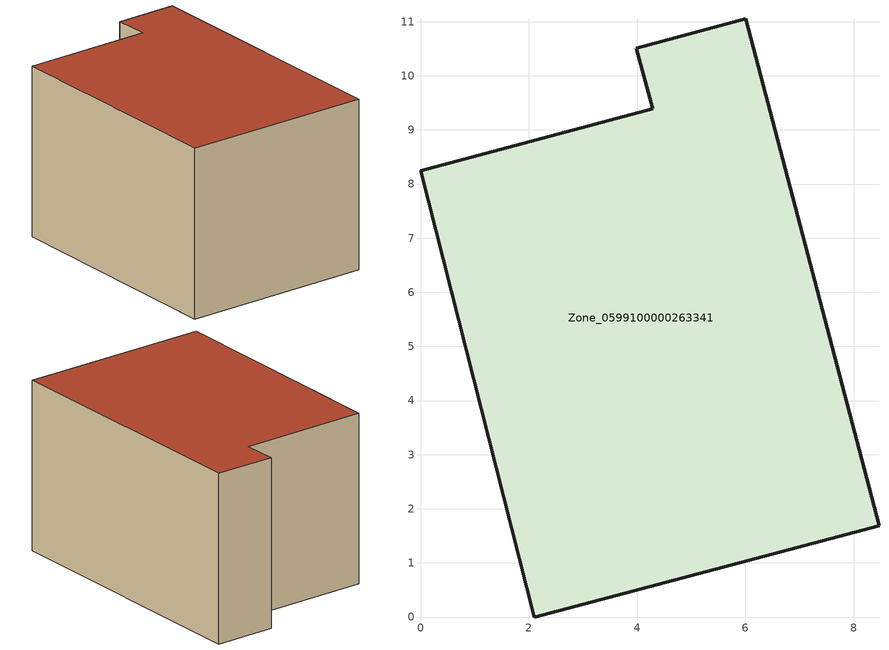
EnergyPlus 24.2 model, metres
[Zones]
Zone_0599100000263341
 floor ground (C_G): 6.01,11.05 8.47,1.69 2.1,0 0,8.25 4.29,9.39 3.98,10.51 z3.31
 wall outside (C_F): 2.1,0 8.47,1.69 6.01,11.05 3.98,10.51 4.29,9.39 0,8.25 2.1,0 z3.31:9.18
 roof outside (C_R): 8.47,1.69 6.01,11.05 3.98,10.51 4.29,9.39 0,8.25 2.1,0 z9.18
[BUILDING]
Pand.0599100000263341: North Axis=0; Terrain=City; Loads Convergence Tolerance Value=0.04; Temperature Convergence Tolerance Value=0.4; Solar Distribution=FullExterior; Maximum Number of Warmup Days=25; Minimum Number of Warmup Days=1
[Site:Location]
Rotterdam.The.Hague.AP_ZH_NLD Design_Conditions: Latitude=51.96; Longitude=4.45; Time Zone=1; Elevation=-4.5
[SITE:GROUNDTEMPERATURE:BUILDINGSURFACE]
18, 18, 18, 18, 18, 18, 18, 18, 18, 18, 18, 18
[MATERIAL] Thermal Absorptance=0.9; Solar Absorptance=0.7; Visible Absorptance=0.7
Name | Roughness | Thickness | Conductivity | Density | Specific Heat
G.TI.1946-1964 | MediumSmooth | 0.15 | 1 | 540 | 1210
F.TI.1946-1964 | Rough | 0.3 | 0.857143 | 1920 | 840
R.TI.1946-1964 | MediumRough | 0.2 | 0.277778 | 1500 | 1000
[CONSTRUCTION]
C_G: G.TI.1946-1964
C_F: F.TI.1946-1964
C_R: R.TI.1946-1964
[ZONE]
Zone_0599100000263341: Type=1; Multiplier=1; Ceiling Height=Autocalculate; Volume=Autocalculate; Floor Area=autocalculate; Part of Total Floor Area=Yes
[ZONEINFILTRATION:DESIGNFLOWRATE]
Infil_Zone_0599100000263341: Zone or ZoneList or Space or SpaceList=Zone_0599100000263341; Schedule=AlwaysOn; Design Flow Rate Calculation Method=Flow/Area; Flow Rate per Floor Area=0.003; Constant Term Coefficient=1; Temperature Term Coefficient=0; Velocity Term Coefficient=0; Velocity Squared Term Coefficient=0
[HVACTEMPLATE:ZONE:IDEALLOADSAIRSYSTEM]
Zone_0599100000263341: Maximum Heating Supply Air Temperature=50; Minimum Cooling Supply Air Temperature=13; Maximum Heating Supply Air Humidity Ratio=0.0156; Minimum Cooling Supply Air Humidity Ratio=0.0077; Heating Limit=NoLimit; Cooling Limit=NoLimit; Dehumidification Control Type=ConstantSensibleHeatRatio; Cooling Sensible Heat Ratio=0.7; Dehumidification Setpoint=60; Humidification Control Type=None; Humidification Setpoint=30; Outdoor Air Method=None; Outdoor Air Flow Rate per Person=0.00944; Outdoor Air Flow Rate per Zone Floor Area=0; Outdoor Air Flow Rate per Zone=0; Demand Controlled Ventilation Type=None; Outdoor Air Economizer Type=NoEconomizer; Heat Recovery Type=None; Sensible Heat Recovery Effectiveness=0.7; Latent Heat Recovery Effectiveness=0.65
[ZONECONTROL:THERMOSTAT]
ThermostatControl_Zone_0599100000263341: Zone or ZoneList=Zone_0599100000263341; Control Type Schedule=DualSetpointControlType; Control 1=Thermostat_Zone_0599100000263341; Temperature Difference Between Cutout And Setpoint=0
[THERMOSTATSETPOINT:DUALSETPOINT]
Thermostat_Zone_0599100000263341: Heating Setpoint Temperature Schedule=HeatingSetpoint_Zone_0599100000263341; Cooling Setpoint Temperature Schedule=CoolingSetpoint_Zone_0599100000263341
[SCHEDULE:COMPACT]
HeatingSetpoint_Zone_0599100000263341: Through: 12/31, For: AllDays, Until: 24:00, 21
CoolingSetpoint_Zone_0599100000263341: Through: 12/31, For: AllDays, Until: 24:00, 24
DualSetpointControlType: Through: 12/31, For: AllDays, Until: 24:00, 4
AlwaysOn: Through: 12/31, For: AllDays, Until: 24:00, 1
